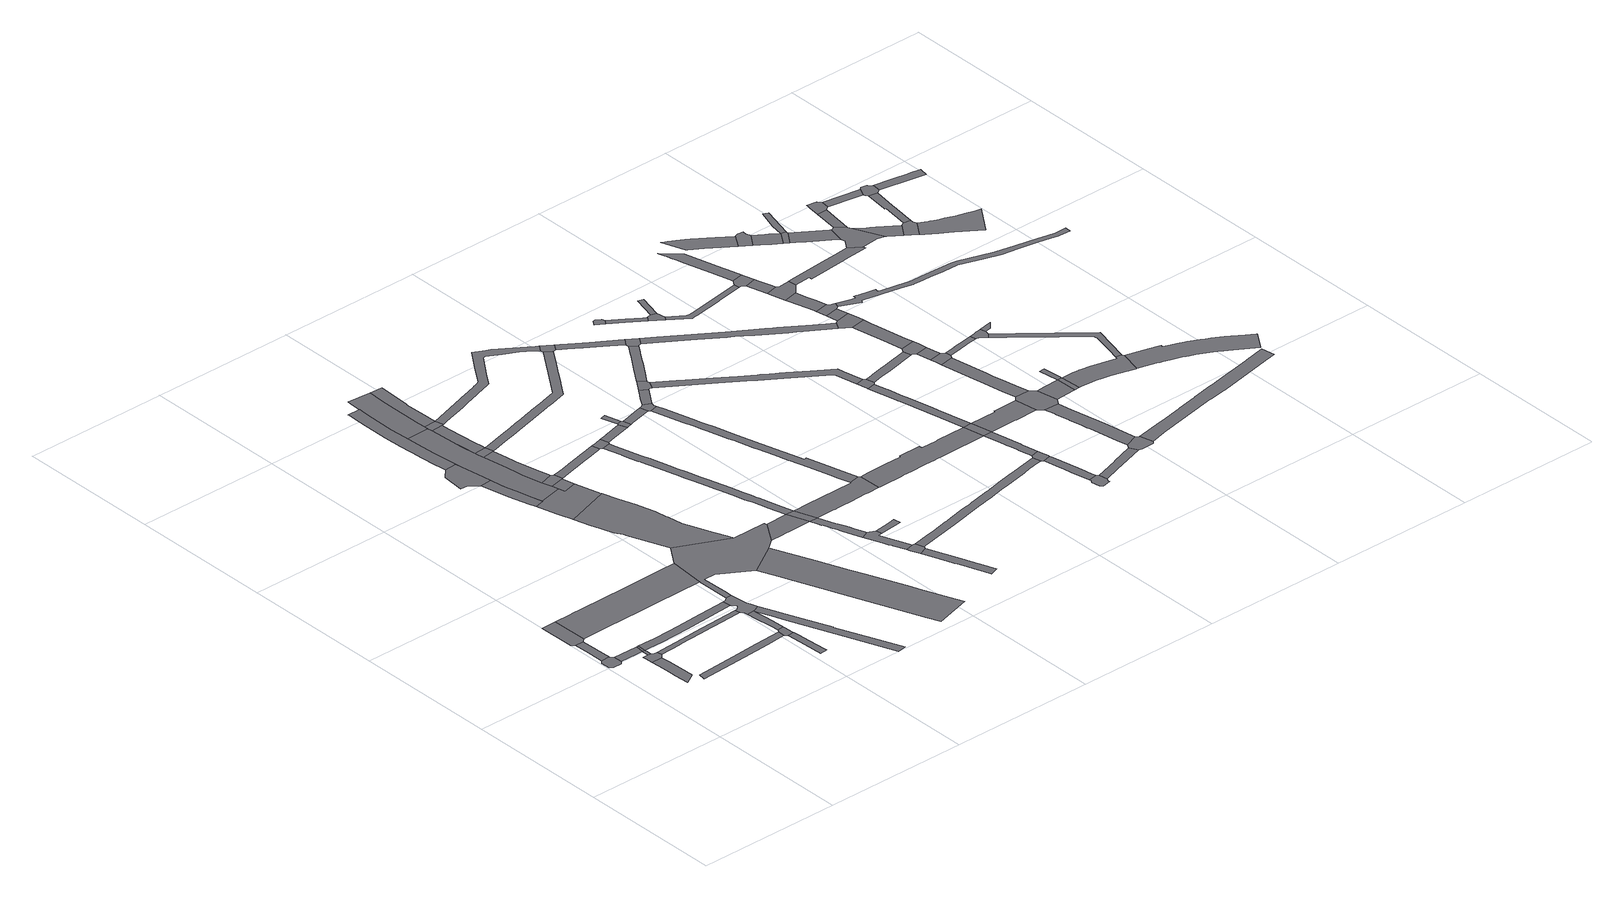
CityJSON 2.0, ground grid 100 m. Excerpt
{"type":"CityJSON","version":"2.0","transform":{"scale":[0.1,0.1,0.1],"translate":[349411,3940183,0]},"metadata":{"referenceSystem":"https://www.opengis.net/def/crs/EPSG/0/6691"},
"CityObjects":{
"road1":{"type":"Road","geometry":[{"type":"MultiSurface","lod":"1","boundaries":[[[0,1,2,3,4,5,6,7]]]}]},
"road2":{"type":"Road","attributes":{"RoadStructureAttribute.sectionType":"1"},"geometry":[{"type":"MultiSurface","lod":"1","boundaries":[[[8,9,1,0,10,11]]]}]},
"road3":{"type":"Road","geometry":[{"type":"MultiSurface","lod":"1","boundaries":[[[12,13,14,15,8,11]]]}]},
"road4":{"type":"Road","attributes":{"RoadStructureAttribute.sectionType":"1"},"geometry":[{"type":"MultiSurface","lod":"1","boundaries":[[[16,17,18,19,20,21,22,23,24]]]}]},
"road5":{"type":"Road","attributes":{"RoadStructureAttribute.sectionType":"1"},"geometry":[{"type":"MultiSurface","lod":"1","boundaries":[[[6,25,26,27,7]]]}]},
"road6":{"type":"Road","geometry":[{"type":"MultiSurface","lod":"1","boundaries":[[[18,28,29,30,31,32,33,34,35,19]]]}]},
"road7":{"type":"Road","attributes":{"RoadStructureAttribute.sectionType":"1"},"geometry":[{"type":"MultiSurface","lod":"1","boundaries":[[[26,36,32,31,37,38,39]]]}]},
"road8":{"type":"Road","geometry":[{"type":"MultiSurface","lod":"1","boundaries":[[[27,26,39,40]]]}]},
"road9":{"type":"Road","attributes":{"RoadStructureAttribute.sectionType":"1"},"geometry":[{"type":"MultiSurface","lod":"1","boundaries":[[[41,42,43,44,45,46,47,48]]]}]},
"road10":{"type":"Road","attributes":{"RoadStructureAttribute.sectionType":"1"},"geometry":[{"type":"MultiSurface","lod":"1","boundaries":[[[49,50,51,52,53,29,28,54,55,56,57,58,59,60]]]}]},
"road11":{"type":"Road","attributes":{"RoadStructureAttribute.sectionType":"1"},"geometry":[{"type":"MultiSurface","lod":"1","boundaries":[[[61,62,63,64,65,66,67,68,69,70,71,40,39]]]}]},
"road12":{"type":"Road","attributes":{"RoadStructureAttribute.sectionType":"1"},"geometry":[{"type":"MultiSurface","lod":"1","boundaries":[[[72,73,74,75,76,77,13,12,78,79,80,81,82,83]]]}]},
"road13":{"type":"Road","attributes":{"RoadStructureAttribute.sectionType":"1"},"geometry":[{"type":"MultiSurface","lod":"1","boundaries":[[[84,85,86,87,88,89,90,91,92]]]}]},
"road14":{"type":"Road","geometry":[{"type":"MultiSurface","lod":"1","boundaries":[[[93,48,47,88,87,94,95,96]]]}]},
"road15":{"type":"Road","attributes":{"RoadStructureAttribute.sectionType":"1"},"geometry":[{"type":"MultiSurface","lod":"1","boundaries":[[[97,98,99,93,96,100,101,102,103]]]}]},
"road16":{"type":"Road","geometry":[{"type":"MultiSurface","lod":"1","boundaries":[[[104,105,106,107,108,109,110,111,66,65,112,113,114,115,49,60,116,117,97,103]]]}]},
"road17":{"type":"Road","attributes":{"RoadStructureAttribute.sectionType":"1"},"geometry":[{"type":"MultiSurface","lod":"1","boundaries":[[[118,119,120,121,122,123,124,125,126,127,128,129,130,104,103]]]}]},
"road18":{"type":"Road","attributes":{"RoadStructureAttribute.sectionType":"1"},"geometry":[{"type":"MultiSurface","lod":"1","boundaries":[[[131,132,133,134,135,136,137,138,139,140,141]]]}]},
"road19":{"type":"Road","geometry":[{"type":"MultiSurface","lod":"1","boundaries":[[[142,143,144,137,136,145,146,147,148]]]}]},
"road20":{"type":"Road","geometry":[{"type":"MultiSurface","lod":"1","boundaries":[[[149,150,151,152,153,154,155,156,157,158,159,131,141]]]}]},
"road21":{"type":"Road","geometry":[{"type":"MultiSurface","lod":"1","boundaries":[[[160,161,162,163,164,83,82,110,109,165,166,167,168,169,170,171]]]}]},
"road22":{"type":"Road","attributes":{"function":"2","RoadStructureAttribute.sectionType":"1"},"geometry":[{"type":"MultiSurface","lod":"1","boundaries":[[[172,173,174,175,176,177,178,179,180,181,182,183,153,152,184,185,186,187,188,189,164,163]]]}]},
"road23":{"type":"Road","attributes":{"RoadStructureAttribute.sectionType":"1"},"geometry":[{"type":"MultiSurface","lod":"1","boundaries":[[[190,191,192,193,194,195,196,197,198,148,147,199,200,201,202,203,204,205,206,207,208]]]}]},
"road24":{"type":"Road","attributes":{"function":"2","RoadStructureAttribute.sectionType":"1"},"geometry":[{"type":"MultiSurface","lod":"1","boundaries":[[[209,210,211,212,213,214,215,216,217,218,219,220,221,159,158,222,223,224,225,226,227,228,229,230,231,232,233,234,235,236,237,238,239]]]}]},
"road25":{"type":"Road","attributes":{"function":"2","RoadStructureAttribute.sectionType":"1"},"geometry":[{"type":"MultiSurface","lod":"1","boundaries":[[[240,241,242,243,244,245,246,247,248,169,168,249,250,251,252,253,254]]]}]},
"road26":{"type":"Road","attributes":{"RoadStructureAttribute.sectionType":"1"},"geometry":[{"type":"MultiSurface","lod":"1","boundaries":[[[255,156,155,256,257,258]]]}]},
"road27":{"type":"Road","geometry":[{"type":"MultiSurface","lod":"1","boundaries":[[[259,260,258,257,261,262,263]]]}]},
"road28":{"type":"Road","attributes":{"RoadStructureAttribute.sectionType":"1"},"geometry":[{"type":"MultiSurface","lod":"1","boundaries":[[[264,265,266,267,268,269,270,271,272,273,274,259,263]]]}]},
"road29":{"type":"Road","geometry":[{"type":"MultiSurface","lod":"1","boundaries":[[[275,276,277,278,270,269,279,280,281]]]}]},
"road30":{"type":"Road","attributes":{"RoadStructureAttribute.sectionType":"1"},"geometry":[{"type":"MultiSurface","lod":"1","boundaries":[[[282,283,284,281,280,285,286,287,288,289]]]}]},
"road31":{"type":"Road","attributes":{"function":"2","RoadStructureAttribute.sectionType":"7"},"geometry":[{"type":"MultiSurface","lod":"1","boundaries":[[[238,290,291,292,293,294,295,296,297,298,299,300,301,302,303,239]]]}]},
"road32":{"type":"Road","geometry":[{"type":"MultiSurface","lod":"1","boundaries":[[[304,305,306,282,289,307]]]}]},
"road33":{"type":"Road","attributes":{"RoadStructureAttribute.sectionType":"1"},"geometry":[{"type":"MultiSurface","lod":"1","boundaries":[[[304,308,309,310,311,312,313,314,315,316,317,318,319,320,305]]]}]},
"road34":{"type":"Road","attributes":{"RoadStructureAttribute.sectionType":"1"},"geometry":[{"type":"MultiSurface","lod":"1","boundaries":[[[321,322,323,324,325,326,327,262,261,328,329,330,331,332,333,334,335,336]]]}]},
"road35":{"type":"Road","attributes":{"RoadStructureAttribute.sectionType":"1"},"geometry":[{"type":"MultiSurface","lod":"1","boundaries":[[[170,337,338,339,340,341,171]]]}]},
"road36":{"type":"Road","geometry":[{"type":"MultiSurface","lod":"1","boundaries":[[[340,342,343,341]]]}]},
"road37":{"type":"Road","attributes":{"RoadStructureAttribute.sectionType":"1"},"geometry":[{"type":"MultiSurface","lod":"1","boundaries":[[[340,344,345,346,347,348,349,350,351,352,353,354,355,356,357,358,359,342]]]}]},
"road38":{"type":"Road","attributes":{"RoadStructureAttribute.sectionType":"1"},"geometry":[{"type":"MultiSurface","lod":"1","boundaries":[[[360,361,362,363,364,365,366,367,368,369,370,371,372,373,374,375,376,377,378,379,380,381,382,341,343,383,384,385,386,387,388,389,390,391,392,393,394,395,396,397,398,399,400,401,402,403,404,405]]]}]},
"road39":{"type":"Road","geometry":[{"type":"MultiSurface","lod":"1","boundaries":[[[406,407,408,409,410,353,352,411,412,413,414,415,416]]]}]},
"road40":{"type":"Road","geometry":[{"type":"MultiSurface","lod":"1","boundaries":[[[404,417,418,419,336,335,405]]]}]},
"road41":{"type":"Road","geometry":[{"type":"MultiSurface","lod":"1","boundaries":[[[420,421,422,423,424,406,416]]]}]},
"road42":{"type":"Road","attributes":{"RoadStructureAttribute.sectionType":"1"},"geometry":[{"type":"MultiSurface","lod":"1","boundaries":[[[425,426,427,428,422,421,429,430,431,432,433,434,435,436,437,438]]]}]},
"road43":{"type":"Road","attributes":{"RoadStructureAttribute.sectionType":"1"},"geometry":[{"type":"MultiSurface","lod":"1","boundaries":[[[439,440,441,410,409]]]}]},
"road44":{"type":"Road","attributes":{"RoadStructureAttribute.sectionType":"1"},"geometry":[{"type":"MultiSurface","lod":"1","boundaries":[[[442,443,444,445,446,418,417,447,448,449,450,451]]]}]},
"road45":{"type":"Road","attributes":{"RoadStructureAttribute.sectionType":"1"},"geometry":[{"type":"MultiSurface","lod":"1","boundaries":[[[279,452,453,454,455,456,457,458,459,460,461,462,463,464,465,466,467,468,469,470,471,472,473,474,475,476,477,478,479,480,481,482,280]]]}]},
"road46":{"type":"Road","geometry":[{"type":"MultiSurface","lod":"1","boundaries":[[[483,484,485,486,487,488,489,490,491,492,493,343,342,494,495,496,497,498,499,500]]]}]},
"road47":{"type":"Road","attributes":{"RoadStructureAttribute.sectionType":"1"},"geometry":[{"type":"MultiSurface","lod":"1","boundaries":[[[501,502,503,504,505,506,507,508,509,510,511,512,513,514,515,516,517,518,519,304,307,520,521,522,523,524,525,526,527,528,529,530,531,532,533,534,535,536,537]]]}]},
"road48":{"type":"Road","geometry":[{"type":"MultiSurface","lod":"1","boundaries":[[[538,539,540,442,451,541,542,543,544]]]}]},
"road49":{"type":"Road","attributes":{"RoadStructureAttribute.sectionType":"1"},"geometry":[{"type":"MultiSurface","lod":"1","boundaries":[[[539,545,546,547,540]]]}]},
"road50":{"type":"Road","attributes":{"RoadStructureAttribute.sectionType":"1"},"geometry":[{"type":"MultiSurface","lod":"1","boundaries":[[[548,549,550,538,544]]]}]},
"road51":{"type":"Road","attributes":{"RoadStructureAttribute.sectionType":"1"},"geometry":[{"type":"MultiSurface","lod":"1","boundaries":[[[551,552,553,554,555,556,557,558,559,560,561,562,563,564,565,566,486,485,567,568,569,570,571,572,573,574,575,576,577,578]]]}]},
"road52":{"type":"Road","geometry":[{"type":"MultiSurface","lod":"1","boundaries":[[[577,579,580,581,582,583,550,549,578]]]}]},
"road53":{"type":"Road","attributes":{"RoadStructureAttribute.sectionType":"1"},"geometry":[{"type":"MultiSurface","lod":"1","boundaries":[[[584,585,586,587,581,580,588,589]]]}]},
"road54":{"type":"Road","attributes":{"RoadStructureAttribute.sectionType":"1"},"geometry":[{"type":"MultiSurface","lod":"1","boundaries":[[[590,591,592,593,594,595,596,597,598,599,600,601,602,603,604,605,606,607,608,609,424,423,610,611,612,613,614,615,616,617,618,619,620,621,622]]]}]},
"road55":{"type":"Road","geometry":[{"type":"MultiSurface","lod":"1","boundaries":[[[588,623,624,625,626,627,628,629,630,631,589]]]}]},
"road56":{"type":"Road","geometry":[{"type":"MultiSurface","lod":"1","boundaries":[[[468,467,632,633,501,537]]]}]},
"road57":{"type":"Road","attributes":{"RoadStructureAttribute.sectionType":"1"},"geometry":[{"type":"MultiSurface","lod":"1","boundaries":[[[628,634,635,636,637,638,639,640,641,642,643,644,629]]]}]},
"road58":{"type":"Road","attributes":{"RoadStructureAttribute.sectionType":"1"},"geometry":[{"type":"MultiSurface","lod":"1","boundaries":[[[645,646,647,648,649,650,651,652,653,654,484,483,655,656,657,658,659,660,661,662,663,664,665,666,667,668,669]]]}]},
"road59":{"type":"Road","attributes":{"RoadStructureAttribute.sectionType":"1"},"geometry":[{"type":"MultiSurface","lod":"1","boundaries":[[[670,671,672,633,632,673,674,675,676,677,678,679]]]}]},
"road60":{"type":"Road","geometry":[{"type":"MultiSurface","lod":"1","boundaries":[[[678,640,639,680,681,682,679]]]}]},
"road61":{"type":"Road","attributes":{"RoadStructureAttribute.sectionType":"1"},"geometry":[{"type":"MultiSurface","lod":"1","boundaries":[[[683,684,685,686,687,688,689,690,691,692,693,694,695,696,697,698,699,700,627,626,701,702,703,704,705,706,707,708]]]}]},
"road62":{"type":"Road","geometry":[{"type":"MultiSurface","lod":"1","boundaries":[[[709,710,711,712,713,714]]]}]},
"road63":{"type":"Road","geometry":[{"type":"MultiSurface","lod":"1","boundaries":[[[715,716,717,718,719,720,721,722,723,724]]]}]},
"road64":{"type":"Road","attributes":{"RoadStructureAttribute.sectionType":"1"},"geometry":[{"type":"MultiSurface","lod":"1","boundaries":[[[713,725,726,727,728,729,714]]]}]},
"road65":{"type":"Road","attributes":{"RoadStructureAttribute.sectionType":"1"},"geometry":[{"type":"MultiSurface","lod":"1","boundaries":[[[720,730,731,732,733,734,735,736,737,738,739,740,741,742,743,721]]]}]},
"road66":{"type":"Road","geometry":[{"type":"MultiSurface","lod":"1","boundaries":[[[735,744,745,746,747,622,621,736]]]}]},
"road67":{"type":"Road","attributes":{"RoadStructureAttribute.sectionType":"1"},"geometry":[{"type":"MultiSurface","lod":"1","boundaries":[[[669,748,749,750,751,752,753,754,755,747,746,756,757,758,759]]]}]},
"road68":{"type":"Road","geometry":[{"type":"MultiSurface","lod":"1","boundaries":[[[759,760,645,669]]]}]},
"road69":{"type":"Road","geometry":[{"type":"MultiSurface","lod":"1","boundaries":[[[761,727,726,762,763,764]]]}]},
"road70":{"type":"Road","attributes":{"RoadStructureAttribute.sectionType":"1"},"geometry":[{"type":"MultiSurface","lod":"1","boundaries":[[[765,766,767,768,769,645,760,770,771,772,773,774,775,776,777,778,779,780,781]]]}]},
"road71":{"type":"Road","geometry":[{"type":"MultiSurface","lod":"1","boundaries":[[[782,783,708,707,784,785,786,765,781]]]}]},
"road72":{"type":"Road","attributes":{"RoadStructureAttribute.sectionType":"1"},"geometry":[{"type":"MultiSurface","lod":"1","boundaries":[[[787,788,761,764]]]}]},
"road73":{"type":"Road","attributes":{"RoadStructureAttribute.sectionType":"1"},"geometry":[{"type":"MultiSurface","lod":"1","boundaries":[[[789,790,791,719,718,792,793,794,795]]]}]},
"road74":{"type":"Road","attributes":{"RoadStructureAttribute.sectionType":"1"},"geometry":[{"type":"MultiSurface","lod":"1","boundaries":[[[796,797,798,799,800,801,802,803,804,805,806,682,681,807,808,809,810,811,812,813,814,815,816,817,818,819]]]}]},
"road75":{"type":"Road","attributes":{"RoadStructureAttribute.sectionType":"1"},"geometry":[{"type":"MultiSurface","lod":"1","boundaries":[[[759,820,821,822,823,824,825,826,827,760]]]}]},
"road76":{"type":"Road","attributes":{"RoadStructureAttribute.sectionType":"1"},"geometry":[{"type":"MultiSurface","lod":"1","boundaries":[[[782,828,829,830,831,832,833,834,835,836,837,838,783]]]}]},
"road77":{"type":"Road","attributes":{"RoadStructureAttribute.sectionType":"1"},"geometry":[{"type":"MultiSurface","lod":"1","boundaries":[[[839,840,841,842,843,844,763,762,845,846,847,848,849,850,851]]]}]},
"road78":{"type":"Road","geometry":[{"type":"MultiSurface","lod":"1","boundaries":[[[852,853,854,855,856,857,789,795]]]}]},
"road79":{"type":"Road","attributes":{"RoadStructureAttribute.sectionType":"1"},"geometry":[{"type":"MultiSurface","lod":"1","boundaries":[[[858,859,860,861,862,863,864,865,857,856,866,867,868,869,870,871]]]}]},
"road80":{"type":"Road","geometry":[{"type":"MultiSurface","lod":"1","boundaries":[[[872,873,874,824,823,871,870,875]]]}]},
"road81":{"type":"Road","attributes":{"RoadStructureAttribute.sectionType":"1"},"geometry":[{"type":"MultiSurface","lod":"1","boundaries":[[[876,877,878,879,880,881,882,883,884,885,886,887,874,873]]]}]},
"road82":{"type":"Road","geometry":[{"type":"MultiSurface","lod":"1","boundaries":[[[888,889,890,891,884,883,892]]]}]},
"road83":{"type":"Road","geometry":[{"type":"MultiSurface","lod":"1","boundaries":[[[893,894,895,896,833,832,897,898]]]}]},
"road84":{"type":"Road","attributes":{"RoadStructureAttribute.sectionType":"1"},"geometry":[{"type":"MultiSurface","lod":"1","boundaries":[[[890,889,899,893,898]]]}]},
"road85":{"type":"Road","attributes":{"RoadStructureAttribute.sectionType":"1"},"geometry":[{"type":"MultiSurface","lod":"1","boundaries":[[[900,901,902,903,896,895,904,905,906,907,908]]]}]},
"road86":{"type":"Road","geometry":[{"type":"MultiSurface","lod":"1","boundaries":[[[909,796,819,908,907,910,911]]]}]},
"road87":{"type":"Road","attributes":{"RoadStructureAttribute.sectionType":"1"},"geometry":[{"type":"MultiSurface","lod":"1","boundaries":[[[912,913,914,915,916,872,875]]]}]},
"road88":{"type":"Road","attributes":{"RoadStructureAttribute.sectionType":"1"},"geometry":[{"type":"MultiSurface","lod":"1","boundaries":[[[917,918,919,920,909,911]]]}]},
"road89":{"type":"Road","geometry":[{"type":"MultiSurface","lod":"1","boundaries":[[[921,922,923,851,850,924,925,926]]]}]},
"road90":{"type":"Road","attributes":{"RoadStructureAttribute.sectionType":"1"},"geometry":[{"type":"MultiSurface","lod":"1","boundaries":[[[927,928,929,930,931,932,933,934,935]]]}]},
"road91":{"type":"Road","geometry":[{"type":"MultiSurface","lod":"1","boundaries":[[[919,918,936,937,938,939,931,930]]]}]},
"road92":{"type":"Road","attributes":{"RoadStructureAttribute.sectionType":"1"},"geometry":[{"type":"MultiSurface","lod":"1","boundaries":[[[925,940,941,942,943,926]]]}]},
"road93":{"type":"Road","attributes":{"RoadStructureAttribute.sectionType":"1"},"geometry":[{"type":"MultiSurface","lod":"1","boundaries":[[[922,944,945,946,947,948,949,950,951,952,953,954,923]]]}]},
"road94":{"type":"Road","geometry":[{"type":"MultiSurface","lod":"1","boundaries":[[[934,955,956,957,941,940,958,959,935]]]}]},
"road95":{"type":"Road","geometry":[{"type":"MultiSurface","lod":"1","boundaries":[[[914,960,961,962,915]]]}]},
"road96":{"type":"Road","attributes":{"RoadStructureAttribute.sectionType":"1"},"geometry":[{"type":"MultiSurface","lod":"1","boundaries":[[[963,964,965,966,967,968,969,970,888,892]]]}]},
"road97":{"type":"Road","attributes":{"RoadStructureAttribute.sectionType":"1"},"geometry":[{"type":"MultiSurface","lod":"1","boundaries":[[[962,971,972,973,915]]]}]},
"road98":{"type":"Road","geometry":[{"type":"MultiSurface","lod":"1","boundaries":[[[974,975,976,977,967,966,978,979,980,981,982,983,984]]]}]},
"road99":{"type":"Road","attributes":{"RoadStructureAttribute.sectionType":"1"},"geometry":[{"type":"MultiSurface","lod":"1","boundaries":[[[985,986,987,988,989,990,991,992,993,994,995,996,997]]]}]},
"road100":{"type":"Road","geometry":[{"type":"MultiSurface","lod":"1","boundaries":[[[998,999,1000,1001,1002,1003,1004,1005,1006,1007,1008,1009,1010,961,960,1011,1012,1013,1014,1015,1016,1017,1018,1019,1020,1021,1022,1023,1024,1025,1026]]]}]},
"road101":{"type":"Road","geometry":[{"type":"MultiSurface","lod":"1","boundaries":[[[1027,1028,1029,1030,974,984]]]}]},
"road102":{"type":"Road","attributes":{"RoadStructureAttribute.sectionType":"1"},"geometry":[{"type":"MultiSurface","lod":"1","boundaries":[[[1031,1032,1033,1034,1035,1036,1037,1038,1039,1040,1041,1042,1043,1044,1045,1046,1047,1048,1049,1050,1051,1052,1053,1054,855,854]]]}]},
"road103":{"type":"Road","geometry":[{"type":"MultiSurface","lod":"1","boundaries":[[[1055,1056,1057,1058,1059,1060,989,988]]]}]},
"road104":{"type":"Road","attributes":{"RoadStructureAttribute.sectionType":"1"},"geometry":[{"type":"MultiSurface","lod":"1","boundaries":[[[1025,1061,1062,1063,1064,1065,1066,1067,1068,1069,1070,1071,1072,1073,983,982,1074,1075,1076,1077,1078,1079,1080,1081,1082,1083,1084,1085,1086,1087,1088,1026]]]}]},
"road105":{"type":"Road","attributes":{"RoadStructureAttribute.sectionType":"1"},"geometry":[{"type":"MultiSurface","lod":"1","boundaries":[[[1089,1090,1091,1092,956,955,1093,1094,1095,1096,1097,1098]]]}]},
"road106":{"type":"Road","attributes":{"RoadStructureAttribute.sectionType":"1"},"geometry":[{"type":"MultiSurface","lod":"1","boundaries":[[[1099,1100,1057,1056,1101,1102,1103,1104]]]}]},
"road107":{"type":"Road","geometry":[{"type":"MultiSurface","lod":"1","boundaries":[[[1105,1104,1103,1106,1107]]]}]},
"road108":{"type":"Road","attributes":{"RoadStructureAttribute.sectionType":"1"},"geometry":[{"type":"MultiSurface","lod":"1","boundaries":[[[1108,1109,1107,1106,1110,1111,1112,1113]]]}]},
"road109":{"type":"Road","attributes":{"RoadStructureAttribute.sectionType":"1"},"geometry":[{"type":"MultiSurface","lod":"1","boundaries":[[[1105,1114,1115,1116,1104]]]}]},
"road110":{"type":"Road","attributes":{"RoadStructureAttribute.sectionType":"1"},"geometry":[{"type":"MultiSurface","lod":"1","boundaries":[[[1117,1118,1119,1120,1121,1122,1123,1124,1125,1126,1127,1128,1129,1130,1131,1132,1024,1023,1133,1134,1135,1136,1137,1138,1139,1140,1141,1142,1143,1144,1145,1146,1147,1148,1149,1150,1151]]]}]},
"road111":{"type":"Road","geometry":[{"type":"MultiSurface","lod":"1","boundaries":[[[1152,1153,1154,1108,1113,1155,1089,1098,1156,1157,1158]]]}]},
"road112":{"type":"Road","attributes":{"RoadStructureAttribute.sectionType":"1"},"geometry":[{"type":"MultiSurface","lod":"1","boundaries":[[[1159,1160,1161,1162,1163,1164,1165,1166,1167,1168,1169,1170,1171,1172,1173,1174,1175,1176,1177,1178,1179,1180,1181,938,937,1182,1183,1184,1185,1186,1187,1188,1189,1190,1191,1192,1193,1194,1195,1196,1197,1198,1199,1200,1201]]]}]},
"road113":{"type":"Road","attributes":{"RoadStructureAttribute.sectionType":"1"},"geometry":[{"type":"MultiSurface","lod":"1","boundaries":[[[1202,1153,1152,1203,1204,1205]]]}]},
"road114":{"type":"Road","attributes":{"RoadStructureAttribute.sectionType":"1"},"geometry":[{"type":"MultiSurface","lod":"1","boundaries":[[[1206,1207,1208,1158,1157,1209,1210,1211,1212]]]}]},
"road115":{"type":"Road","geometry":[{"type":"MultiSurface","lod":"1","boundaries":[[[1213,1214,1215,1216,1217,1218,1219,1202,1205]]]}]},
"road116":{"type":"Road","geometry":[{"type":"MultiSurface","lod":"1","boundaries":[[[1220,1221,1222,1223,1212,1211,1224]]]}]},
"road117":{"type":"Road","attributes":{"RoadStructureAttribute.sectionType":"1"},"geometry":[{"type":"MultiSurface","lod":"1","boundaries":[[[1225,1226,1227,1215,1214,1228,1229,1230]]]}]},
"road118":{"type":"Road","attributes":{"RoadStructureAttribute.sectionType":"1"},"geometry":[{"type":"MultiSurface","lod":"1","boundaries":[[[1231,1232,1233,1234,1235,1223,1222,1236,1237,1238]]]}]},
"road119":{"type":"Road","attributes":{"RoadStructureAttribute.sectionType":"1"},"geometry":[{"type":"MultiSurface","lod":"1","boundaries":[[[1239,1240,1241,1242,1243,1244,1245,1246,1247,1248,1249,1250,1251,1252,1253,1254,1255,1256,1220,1224]]]}]},
"road120":{"type":"Road","geometry":[{"type":"MultiSurface","lod":"1","boundaries":[[[1257,1258,1259,1260,1261,1262,1225,1230,1263,1231,1238]]]}]},
"road121":{"type":"Road","attributes":{"RoadStructureAttribute.sectionType":"1"},"geometry":[{"type":"MultiSurface","lod":"1","boundaries":[[[1257,1264,1265,1266,1267,1268,1269,1270,1258]]]}]}
},
"vertices":[
[93,1090,0],[33,1089,0],[12,1067,0],[13,1007,0],[35,987,0],[95,987,0],[115,1009,0],[114,1069,0],
[29,1318,0],[31,1204,0],[91,1204,0],[89,1318,0],
[110,1340,0],[107,1590,0],[4,1588,0],[8,1338,0],
[327,692,0],[321,821,0],[318,880,0],[243,878,0],[246,784,0],[249,710,0],[250,675,0],[253,573,0],[330,619,0],
[232,1007,0],[279,1006,0],[288,1066,0],
[342,906,0],[340,942,0],[318,941,0],[301,954,0],[280,954,0],[270,954,0],[240,953,0],[241,928,0],
[280,963,0],[300,981,0],[300,988,0],[299,1006,0],
[300,1066,0],
[837,620,0],[684,609,0],[361,588,0],[352,537,0],[687,559,0],[889,572,0],[1020,581,0],[1023,632,0],
[991,980,0],[920,976,0],[713,964,0],[659,961,0],[592,957,0],[493,915,0],[511,916,0],[662,925,0],[762,931,0],[785,932,0],[971,943,0],[993,944,0],
[328,1005,0],[429,1003,0],[644,1016,0],[841,1028,0],[1002,1037,0],[998,1097,0],[756,1083,0],[619,1075,0],[547,1071,0],[428,1063,0],[394,1064,0],
[954,1602,0],[849,1600,0],[665,1598,0],[319,1593,0],[252,1592,0],[233,1592,0],[286,1342,0],[445,1345,0],[545,1346,0],[697,1348,0],[1038,1353,0],[1060,1603,0],
[1103,310,0],[1099,382,0],[1089,537,0],[1087,569,0],[1040,566,0],[1048,428,0],[1055,322,0],[1056,292,0],[1104,295,0],
[1038,652,0],[1086,579,0],[1082,637,0],[1081,654,0],
[1016,899,0],[1022,828,0],[1033,713,0],[1078,706,0],[1072,806,0],[1068,880,0],[1066,903,0],
[1119,924,0],[1101,971,0],[1096,985,0],[1092,1000,0],[1081,1102,0],[1081,1119,0],[1040,1118,0],[1020,1098,0],[1010,1030,0],[1031,1010,0],[1031,1003,0],[1006,981,0],[1013,930,0],[1015,914,0],
[1078,873,0],[1110,789,0],[1146,696,0],[1263,393,0],[1371,112,0],[1414,0,0],[1473,12,0],[1394,217,0],[1301,456,0],[1300,459,0],[1211,686,0],[1184,756,0],[1160,820,0],
[930,2630,0],[905,2728,0],[891,2791,0],[868,2896,0],[862,2929,0],[852,3004,0],[769,2994,0],[783,2931,0],[812,2800,0],[850,2653,0],[861,2611,0],
[673,3209,0],[659,3053,0],[710,3048,0],[845,3063,0],[819,3231,0],[815,3274,0],[729,3266,0],
[898,2470,0],[912,2429,0],[932,2367,0],[933,2362,0],[1248,2460,0],[1245,2468,0],[1200,2647,0],[1100,2621,0],[1099,2621,0],[1089,2667,0],[931,2630,0],
[1751,1580,0],[1741,1580,0],[1518,1576,0],[1509,1581,0],[1156,1743,0],[1080,1158,0],[1076,1353,0],[1159,1355,0],[1372,1223,0],[1592,1360,0],[1656,1412,0],[1755,1562,0],
[1493,1620,0],[1460,1701,0],[1410,1832,0],[1384,1900,0],[1368,2011,0],[1366,2023,0],[1354,2104,0],[1339,2165,0],[1328,2202,0],[1317,2237,0],[1304,2279,0],[1280,2356,0],[967,2235,0],[968,2232,0],[1017,2090,0],[1047,2037,0],[1053,2023,0],[1140,1786,0],
[698,4098,0],[697,4042,0],[696,3943,0],[694,3768,0],[697,3629,0],[707,3480,0],[707,3473,0],[722,3333,0],[723,3322,0],[814,3287,0],[813,3287,0],[797,3456,0],[789,3586,0],[784,3698,0],[780,3808,0],[780,3930,0],[784,4047,0],[786,4098,0],[698,4101,0],
[790,3586,0],[798,3456,0],[814,3292,0],[815,3287,0],[815,3286,0],[816,3274,0],[820,3231,0],[846,3063,0],[853,3005,0],[863,2929,0],[869,2896,0],[892,2791,0],[906,2729,0],[1078,2713,0],[1076,2722,0],[1060,2783,0],[1055,2802,0],[1029,2928,0],[1024,2968,0],[1015,3040,0],[986,3218,0],[985,3222,0],[979,3281,0],[979,3285,0],[977,3296,0],[967,3395,0],[959,3469,0],[950,3638,0],[949,3654,0],[948,3673,0],[786,3670,0],
[2067,151,0],[2032,243,0],[1958,435,0],[1938,487,0],[1912,555,0],[1826,768,0],[1796,840,0],[1787,865,0],[1703,1074,0],[1427,1085,0],[1444,1043,0],[1532,820,0],[1578,701,0],[1786,165,0],[1819,79,0],
[1090,2667,0],[1178,2734,0],[1178,2736,0],[1079,2713,0],
[1061,2783,0],[1077,2722,0],[1186,2739,0],[1171,2798,0],[1153,2807,0],
[1125,2927,0],[1116,2973,0],[1101,3043,0],[1097,3062,0],[1087,3136,0],[1073,3232,0],[987,3218,0],[1016,3040,0],[1025,2966,0],[1030,2928,0],[1056,2802,0],
[980,3282,0],[980,3281,0],[980,3280,0],[986,3222,0],[1081,3234,0],[1065,3294,0],[980,3285,0],
[951,3638,0],[960,3469,0],[968,3395,0],[1061,3330,0],[1054,3381,0],[1046,3481,0],[1039,3587,0],[1035,3643,0],
[947,3702,0],[945,3757,0],[944,3872,0],[945,3974,0],[948,4085,0],[955,4195,0],[955,4196,0],[793,4208,0],[790,4167,0],[787,4097,0],[785,4047,0],[781,3930,0],[781,3808,0],[785,3698,0],
[1035,3706,0],[948,3702,0],[950,3654,0],[1053,3648,0],
[1031,3830,0],[1031,3953,0],[1031,3954,0],[1038,4089,0],[1039,4102,0],[1042,4172,0],[1042,4186,0],[1043,4191,0],[956,4195,0],[949,4085,0],[946,3974,0],[945,3872,0],[946,3757,0],
[1472,2871,0],[1457,2867,0],[1401,2853,0],[1314,2832,0],[1311,2831,0],[1254,2816,0],[1221,2809,0],[1249,2755,0],[1317,2772,0],[1414,2796,0],[1415,2796,0],[1475,2812,0],[1524,2824,0],[1547,2830,0],[1563,2834,0],[1549,2890,0],
[1747,1413,0],[1778,1413,0],[1796,1413,0],[1963,1415,0],[1910,1565,0],
[2025,1417,0],[1972,1566,0],
[1982,1364,0],[1991,1338,0],[1992,1338,0],[2007,1295,0],[2016,1269,0],[2027,1241,0],[2033,1225,0],[2040,1206,0],[2084,1078,0],[2138,1104,0],[2131,1124,0],[2110,1181,0],[2099,1216,0],[2091,1237,0],[2071,1288,0],[2066,1301,0],
[1615,2698,0],[1615,2697,0],[1616,2694,0],[1632,2630,0],[1645,2582,0],[1646,2577,0],[1661,2520,0],[1666,2500,0],[1679,2453,0],[1712,2328,0],[1714,2320,0],[1728,2266,0],[1744,2205,0],[1744,2204,0],[1779,2073,0],[1781,2066,0],[1791,2021,0],[1814,1935,0],[1836,1849,0],[1846,1812,0],[1853,1791,0],[1881,1681,0],[1891,1643,0],[1942,1680,0],[1935,1707,0],[1909,1808,0],[1907,1814,0],[1894,1864,0],[1889,1884,0],[1881,1915,0],[1858,2006,0],[1818,2162,0],[1805,2211,0],[1779,2311,0],[1764,2366,0],[1749,2428,0],[1744,2445,0],[1731,2493,0],[1717,2551,0],[1716,2556,0],[1705,2593,0],[1697,2624,0],[1662,2757,0],[1660,2765,0],[1641,2838,0],[1582,2823,0],
[2248,823,0],[2209,922,0],[2168,1029,0],[2195,1033,0],[2189,1075,0],[2110,1008,0],[2131,952,0],[2145,914,0],[2154,894,0],[2156,889,0],[2189,806,0],
[1650,2854,0],[1636,2911,0],[1592,2900,0],
[2199,780,0],[2222,719,0],[2278,741,0],[2287,759,0],[2268,817,0],
[2447,293,0],[2407,400,0],[2406,403,0],[2363,519,0],[2226,708,0],[2247,653,0],[2267,599,0],[2287,547,0],[2302,506,0],[2305,499,0],[2323,451,0],[2358,358,0],[2374,314,0],[2389,274,0],
[2358,1055,0],[2350,1101,0],[2300,1093,0],
[1818,2957,0],[1705,2928,0],[1697,2926,0],[1693,2925,0],[1674,2920,0],[1678,2860,0],[1680,2861,0],[1732,2874,0],[1778,2886,0],[1842,2902,0],
[1223,3272,0],[1263,3282,0],[1286,3288,0],[1349,3305,0],[1485,3341,0],[1515,3349,0],[1600,3371,0],[1664,3388,0],[1668,3389,0],[1798,3424,0],[1866,3523,0],[1874,3535,0],[1934,3622,0],[1946,3640,0],[2004,3724,0],[2066,3816,0],[2018,3852,0],[1979,3795,0],[1898,3677,0],[1887,3661,0],[1761,3477,0],[1666,3452,0],[1632,3443,0],[1544,3419,0],[1534,3417,0],[1475,3401,0],[1438,3391,0],[1409,3384,0],[1402,3382,0],[1295,3353,0],[1282,3350,0],
[2516,1423,0],[2514,1580,0],[2504,1593,0],[2429,1574,0],[2430,1571,0],[2198,1568,0],[2192,1568,0],[2092,1567,0],[2073,1567,0],[2051,1566,0],[2013,1566,0],[2152,1417,0],[2165,1417,0],[2196,1417,0],[2219,1418,0],[2294,1420,0],[2410,1422,0],[2432,1422,0],
[2042,3916,0],[2031,3923,0],[2025,3927,0],[1987,3953,0],[1913,4002,0],[1806,4074,0],[1777,4088,0],[1696,4126,0],[1601,3992,0],[1510,3860,0],[1490,3848,0],[1479,3845,0],[1459,3839,0],[1457,3838,0],[1451,3836,0],[1357,3807,0],[1324,3797,0],[1310,3793,0],[1198,3757,0],[1091,3660,0],[1261,3713,0],[1306,3727,0],[1369,3747,0],[1382,3752,0],[1399,3757,0],[1444,3771,0],[1466,3778,0],[1539,3802,0],[1543,3803,0],[1592,3873,0],[1707,4036,0],[1727,4042,0],[1818,3993,0],[1910,3944,0],[1944,3921,0],[2011,3875,0],[2013,3873,0],
[1868,2969,0],[1858,2978,0],[1824,2967,0],[1843,2902,0],[1851,2905,0],[1856,2906,0],[1882,2912,0],
[1826,3089,0],[1804,3083,0],[1792,3080,0],
[1903,2918,0],[2051,2955,0],[2036,3012,0],
[2075,2916,0],[2127,2718,0],[2142,2662,0],[2145,2653,0],[2161,2592,0],[2169,2561,0],[2208,2412,0],[2218,2375,0],[2252,2241,0],[2262,2204,0],[2289,2100,0],[2316,1999,0],[2317,1997,0],[2354,1859,0],[2391,1718,0],[2407,1656,0],[2410,1948,0],[2393,1943,0],[2314,2243,0],[2269,2413,0],[2228,2571,0],[2211,2635,0],[2206,2656,0],[2192,2718,0],[2159,2830,0],[2137,2915,0],[2125,2960,0],[2067,2944,0],
[2119,2981,0],[2123,3001,0],[2069,3029,0],[2060,3023,0],[2052,3016,0],
[2153,3152,0],[2147,3142,0],[2109,3088,0],[2082,3048,0],[2213,3132,0],[2159,3159,0],
[3239,1027,0],[3195,1018,0],[3105,999,0],[3104,999,0],[3061,989,0],[2969,969,0],[2964,968,0],[2873,948,0],[2832,939,0],[2824,937,0],[2816,935,0],[2802,932,0],[2774,927,0],[2737,920,0],[2720,916,0],[2614,892,0],[2563,881,0],[2560,880,0],[2451,856,0],[2395,844,0],[2303,762,0],[2578,822,0],[2821,874,0],[2835,878,0],[2921,897,0],[2931,899,0],[3045,924,0],[3111,938,0],[3197,957,0],[3270,973,0],[3317,983,0],[3425,1006,0],[3414,1065,0],
[2217,3132,0],[2225,3134,0],[2232,3135,0],[2240,3130,0],[2266,3185,0],[2264,3205,0],[2218,3244,0],[2205,3226,0],[2160,3161,0],
[2087,3820,0],[2117,3865,0],
[2311,3274,0],[2383,3378,0],[2387,3385,0],[2439,3460,0],[2446,3471,0],[2485,3526,0],[2436,3563,0],[2381,3482,0],[2373,3470,0],[2296,3358,0],[2227,3257,0],
[3330,1584,0],[3122,1581,0],[3113,1581,0],[3001,1579,0],[2999,1579,0],[2996,1602,0],[2837,1600,0],[2837,1589,0],[2717,1588,0],[2581,1586,0],[2529,1423,0],[2534,1423,0],[2560,1424,0],[2700,1426,0],[2718,1426,0],[2780,1427,0],[2796,1427,0],[2874,1429,0],[2890,1429,0],[2969,1429,0],[2972,1429,0],[3022,1430,0],[3111,1430,0],[3291,1434,0],[3358,1435,0],
[2293,3749,0],[2225,3794,0],[2146,3846,0],[2174,3761,0],[2182,3756,0],[2224,3727,0],[2352,3641,0],[2354,3639,0],[2434,3585,0],[2467,3634,0],
[2488,3531,0],[2508,3536,0],[2541,3585,0],
[3205,2516,0],[3197,2556,0],[3064,2645,0],[3062,2647,0],[2942,2729,0],[2911,2750,0],[2890,2764,0],[2861,2784,0],[2814,2815,0],[2800,2824,0],[2704,2887,0],[2672,2908,0],[2662,2915,0],[2584,2969,0],[2555,2988,0],[2548,2994,0],[2410,3088,0],[2400,3094,0],[2566,2910,0],[2740,2792,0],[2762,2777,0],[2889,2692,0],[3132,2528,0],[3144,2512,0],[3173,2361,0],[3233,2373,0],
[2514,3888,0],[2479,3909,0],[2461,3906,0],[2441,3875,0],[2499,3836,0],[2519,3867,0],
[3524,556,0],[3583,567,0],[3581,579,0],[3591,598,0],[3581,658,0],[3565,669,0],[3505,658,0],[3507,646,0],[3496,630,0],[3507,570,0],
[2595,3771,0],[2706,3693,0],[2728,3724,0],[2707,3739,0],[2622,3797,0],
[3559,701,0],[3550,748,0],[3540,801,0],[3528,864,0],[3505,987,0],[3501,1009,0],[3442,994,0],[3449,957,0],[3459,904,0],[3463,879,0],[3467,859,0],[3470,841,0],[3479,795,0],[3484,768,0],
[3499,1021,0],[3484,1096,0],[3484,1098,0],[3426,1082,0],
[3381,1318,0],[3381,1317,0],[3390,1269,0],[3394,1247,0],[3405,1191,0],[3407,1180,0],[3418,1126,0],[3422,1105,0],[3466,1193,0],[3462,1212,0],[3460,1224,0],[3419,1436,0],
[3391,1585,0],
[2762,3731,0],[2791,3633,0],[2812,3663,0],[2801,3722,0],
[3189,2275,0],[3231,2074,0],[3234,2058,0],[3237,2043,0],[3296,1752,0],[3362,1729,0],[3362,1731,0],[3357,1757,0],[3347,1803,0],[3335,1862,0],[3316,1958,0],[3312,1976,0],[3297,2051,0],[3290,2082,0],[3268,2191,0],[3267,2193,0],[3248,2287,0],
[3260,2303,0],[3249,2360,0],[3175,2349,0],[3185,2296,0],[3187,2288,0],
[2844,3888,0],[2805,3898,0],
[3911,768,0],[3752,715,0],[3751,714,0],[3715,639,0],[3750,651,0],[3763,655,0],[3942,714,0],
[3525,2938,0],[3450,2987,0],[3439,2994,0],[3408,3015,0],[3337,3061,0],[3230,3133,0],[3187,3161,0],[3170,3172,0],[2973,3299,0],[2971,3300,0],[2630,3526,0],[2598,3477,0],[2789,3349,0],[2938,3251,0],[2938,3250,0],[2976,3226,0],[3067,3165,0],[3076,3158,0],[3143,3113,0],[3243,3045,0],[3305,3008,0],[3309,3005,0],[3318,3000,0],[3492,2887,0],
[3515,1438,0],[3614,1439,0],[3619,1439,0],[3778,1441,0],[3755,1600,0],[3586,1598,0],[3583,1598,0],[3584,1588,0],
[3331,2319,0],[3402,2334,0],[3520,2360,0],[3526,2361,0],[3625,2383,0],[3612,2441,0],[3480,2411,0],[3419,2397,0],[3411,2395,0],[3312,2374,0],[3302,2371,0],
[3155,3619,0],[2998,3593,0],[2961,3588,0],[2941,3585,0],[2918,3586,0],[2885,3611,0],[2922,3541,0],[2947,3545,0],[2963,3547,0],[3162,3579,0],[3172,3581,0],[3356,3612,0],[3349,3651,0],
[3961,706,0],[4051,707,0],[4066,726,0],[4043,818,0],[4020,834,0],[3926,795,0],
[3830,1341,0],[3833,1321,0],[3850,1229,0],[3851,1225,0],[3865,1142,0],[3874,1096,0],[3878,1072,0],[3913,877,0],[3981,1062,0],[3973,1105,0],[3947,1250,0],[3936,1312,0],[3919,1405,0],[3817,1409,0],
[3919,1595,0],[3880,1626,0],[3780,1629,0],[3949,1447,0],
[3863,1724,0],[3842,1840,0],[3833,1887,0],[3827,1928,0],[3825,1940,0],[3816,1992,0],[3799,2086,0],[3779,2199,0],[3687,2184,0],[3728,1943,0],[3736,1891,0],[3763,1729,0],
[3790,2264,0],[3766,2280,0],[3674,2265,0],[3681,2220,0],[3796,2223,0],
[3747,2387,0],[3738,2442,0],[3730,2487,0],[3629,2469,0],[3638,2385,0],[3656,2371,0],
[3756,2334,0],
[3568,2822,0],[3572,2798,0],[3585,2726,0],[3606,2603,0],[3720,2543,0],[3678,2783,0],[3675,2801,0],[3667,2855,0],[3565,2840,0],
[3548,2952,0],[3661,2897,0],[3647,2971,0],
[4079,1456,0],[4086,1455,0],[4095,1456,0],[4091,1604,0],[3978,1598,0],
[3631,3053,0],[3631,3054,0],[3534,3037,0],[3534,3036,0],
[3461,3687,0],[3456,3706,0],[3373,3687,0],[3373,3615,0],[3397,3599,0],[3479,3621,0],
[3474,3292,0],[3517,3129,0],[3519,3120,0],[3520,3114,0],[3616,3131,0],[3596,3214,0],[3584,3264,0],[3564,3346,0],[3466,3322,0],
[3636,3058,0],[3651,3067,0],[3662,3103,0],[3628,3113,0],
[3434,3452,0],[3518,3473,0],[3508,3511,0],[3489,3582,0],
[3429,3806,0],[3421,3839,0],[3353,4100,0],[3240,4210,0],[3242,4201,0],[3254,4162,0],[3257,4150,0],[3265,4117,0],[3274,4085,0],[3290,4019,0],[3336,3837,0],
[3621,3409,0],[3616,3468,0],[3536,3461,0],[3434,3451,0],[3438,3435,0],
[4130,1457,0],[4125,1605,0],[4125,1606,0],
[3861,2235,0],[3976,2257,0],[3983,2258,0],[4028,2263,0],[4020,2305,0],[3986,2299,0],[3872,2278,0],[3870,2278,0],
[4124,1617,0],[4112,1747,0],[4074,1744,0],
[4116,2323,0],[4087,2318,0],[4079,2316,0],[4063,2313,0],[4036,2263,0],[4044,2262,0],[4049,2259,0],[4057,2253,0],[4090,2224,0],[4116,2254,0],[4123,2283,0],
[3401,4122,0],[3426,4105,0],[3482,4066,0],[3647,3953,0],[3708,4047,0],[3612,4113,0],[3491,4197,0],[3462,4216,0],[3416,4244,0],[3371,4269,0],[3343,4282,0],[3333,4287,0],[3391,4130,0],
[4510,1546,0],[4418,1569,0],[4412,1571,0],[4411,1571,0],[4330,1589,0],[4324,1590,0],[4321,1591,0],[4282,1598,0],[4257,1601,0],[4254,1601,0],[4215,1604,0],[4182,1606,0],[4134,1605,0],[4154,1457,0],[4166,1457,0],[4228,1453,0],[4267,1449,0],[4301,1443,0],[4320,1439,0],[4370,1427,0],[4373,1426,0],[4456,1405,0],[4472,1400,0],[4493,1395,0],[4519,1388,0],[4524,1387,0],[4565,1544,0],[4555,1557,0],[4516,1567,0],
[4167,2291,0],[4197,2327,0],[4208,2340,0],[4198,2338,0],
[4180,755,0],[4199,759,0],[4595,839,0],[4622,844,0],[4632,846,0],[4753,866,0],[4759,867,0],[5153,949,0],[5202,959,0],[5235,966,0],[5217,1056,0],[5072,1026,0],[5067,1025,0],[4897,990,0],[4890,989,0],[4731,957,0],[4727,956,0],[4573,925,0],[4565,923,0],[4559,922,0],[4425,894,0],[4417,893,0],[4261,861,0],[4237,857,0],
[3648,3952,0],[3719,3903,0],[3783,3995,0],[3771,4023,0],[3775,4051,0],[3735,4057,0],
[4623,1825,0],[4588,1854,0],[4582,1860,0],[4508,1923,0],[4446,1976,0],[4419,1998,0],[4324,2079,0],[4266,2127,0],[4243,2147,0],[4181,2199,0],[4152,2223,0],[4131,2241,0],[4129,2243,0],[4175,2152,0],[4297,2049,0],[4305,2042,0],[4311,2038,0],[4337,2016,0],[4401,1962,0],[4409,1955,0],[4412,1952,0],[4438,1930,0],[4518,1863,0],[4565,1823,0],[4573,1794,0],[4554,1719,0],[4551,1707,0],[4537,1650,0],
[4115,3512,0],[4022,3504,0],[3942,3497,0],[3635,3470,0],[3737,3419,0],[3739,3398,0],[4022,3423,0],[4026,3423,0],[4200,3438,0],[4199,3459,0],
[3876,3931,0],[3856,3945,0],[3792,3852,0],[3811,3839,0],[3868,3801,0],[3930,3893,0],
[3965,3881,0],[3902,3778,0],[3963,3868,0],
[4178,3721,0],[4172,3725,0],[3960,3739,0],[3984,3723,0],[4141,3615,0],[4152,3607,0],
[4028,4107,0],[3992,4124,0],[3947,3982,0],
[5304,1200,0],[5251,1237,0],[5178,1283,0],[5144,1304,0],[5074,1346,0],[5045,1360,0],[5017,1374,0],[4942,1411,0],[4931,1416,0],[4887,1435,0],[4831,1455,0],[4797,1466,0],[4795,1466,0],[4799,1479,0],[4715,1504,0],[4691,1510,0],[4616,1363,0],[4665,1350,0],[4673,1347,0],[4693,1341,0],[4736,1328,0],[4784,1313,0],[4821,1298,0],[4831,1294,0],[4838,1292,0],[4848,1287,0],[4885,1272,0],[5003,1215,0],[5007,1212,0],[5035,1194,0],[5037,1193,0],[5083,1165,0],[5087,1163,0],[5226,1074,0],[5308,1198,0],
[4268,3678,0],[4206,3732,0],[4188,3725,0],[4159,3576,0],[4315,3469,0],[4369,3455,0],[4278,3653,0],
[5151,2819,0],[5141,2821,0],[5031,2844,0],[4883,2874,0],[4744,2901,0],[4510,2972,0],[4469,2980,0],[4278,2987,0],[4186,2991,0],[4152,2993,0],[4074,3008,0],[3952,3033,0],[3944,3035,0],[3939,3036,0],[3944,3059,0],[3913,3065,0],[3819,3085,0],[3814,3086,0],[3797,3089,0],[3796,3081,0],[3793,3068,0],[3763,3075,0],[3736,3082,0],[3670,3060,0],[3791,3008,0],[3803,3026,0],[4066,2970,0],[4147,2953,0],[4160,2953,0],[4190,2951,0],[4273,2947,0],[4375,2942,0],[4483,2937,0],[4642,2885,0],[4756,2851,0],[4876,2833,0],[4906,2827,0],[4999,2809,0],[5085,2792,0],[5140,2780,0],[5149,2779,0],[5231,2778,0],[5231,2818,0],
[4232,3904,0],[4276,3726,0],[4289,3819,0],[4303,3904,0],
[4399,3568,0],[4369,3590,0],[4351,3602,0],[4371,3454,0],[4377,3450,0],[4460,3392,0],[4522,3482,0],
[4303,3905,0],[4331,3923,0],[4340,3982,0],[4319,4011,0],[4250,4021,0],[4247,4004,0],[4244,3982,0],
[4607,3444,0],[4597,3466,0],[4600,3487,0],[4549,3494,0],[4535,3340,0],
[4600,3940,0],[4470,3961,0],[4460,3963,0],[4391,3913,0],[4462,3902,0],[4573,3883,0],
[4594,3855,0],[4570,3693,0],[4569,3688,0],[4569,3684,0],[4578,3683,0],[4627,3671,0],[4629,3685,0],[4653,3842,0],
[4542,3336,0],[4552,3326,0],[4561,3318,0],[4632,3273,0],[4706,3224,0],[4708,3222,0],[4861,3116,0],[4994,3306,0],[4955,3315,0],[4900,3329,0],[4866,3339,0],[4833,3349,0],[4768,3373,0],[4736,3385,0],[4705,3398,0],[4682,3408,0],[4673,3412,0],[4611,3442,0],
[4684,3862,0],[4689,3924,0],[4671,3929,0],[4659,3945,0],[4660,3950,0],[4618,3953,0],[4582,3872,0],
[4921,3820,0],[5003,3805,0],[5014,3867,0],[4950,3878,0],[4914,3885,0],[4839,3898,0],[4818,3901,0]
]}
